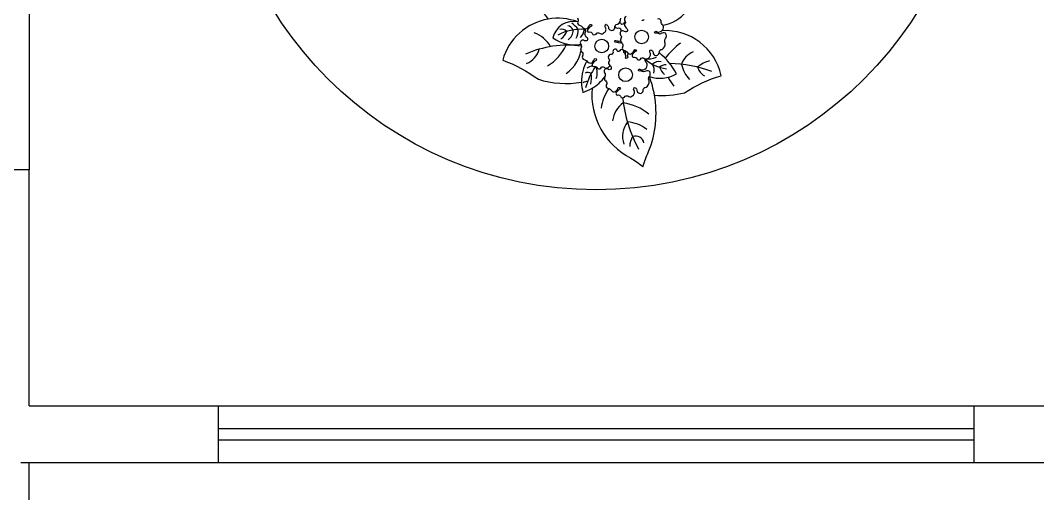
# Model space of a CAD drawing. Extents: x -109 to 1815, y -14679 to 345.
# Drawn here: x 42.599 to 45.291, y 2.659 to 3.912 of the extents above; entities that cross this region are included whole.
import ezdxf

# ---------------------------------------------------------------- set-up
doc = ezdxf.new("R2010")
doc.units = 0
doc.header["$MEASUREMENT"] = 0
doc.linetypes.add('HIDDEN', pattern=[0.375, 0.25, -0.125])
for name, color, linetype in [('ESQUADRIA', 2, 'CONTINUOUS'), ('JANELA', 3, 'CONTINUOUS'), ('PAREDE', 6, 'CONTINUOUS'), ('PORTA', 3, 'CONTINUOUS'), ('PROJCASA', 3, 'HIDDEN')]:
    doc.layers.add(name, color=color, linetype=linetype)

msp = doc.modelspace()

# ---------------------------------------------------------------- linework, layer by layer
at = {"layer": 'ESQUADRIA'}
for p, q in [((42.6227, 5.5164), (42.6227, 3.5164)), ((43.1227, 2.8923), (45.1227, 2.8923)), ((43.1227, 2.7423), (45.1227, 2.7423))]:
    msp.add_line(p, q, dxfattribs=at)
at = {"layer": 'JANELA', "color": 3}
for p, q in [((43.1227, 2.8323), (45.1227, 2.8323)), ((43.1227, 2.8023), (45.1227, 2.8023))]:
    msp.add_line(p, q, dxfattribs=at)
at = {"layer": 'PAREDE'}
for p, q in [((42.6227, 3.5164), (42.4727, 3.5164)), ((42.6227, 2.8923), (42.6227, 3.5164)), ((42.6227, 2.8923), (43.1227, 2.8923)), ((43.1227, 2.8923), (43.1227, 2.7423)), ((45.1227, 2.8923), (45.1227, 2.7423)), ((45.1227, 2.8923), (45.6227, 2.8923)), ((42.6227, 2.7423), (43.1227, 2.7423)), ((42.6227, 2.5423), (42.6227, 2.7423)), ((45.1227, 2.7423), (46.9227, 2.7423))]:
    msp.add_line(p, q, dxfattribs=at)
at = {"layer": 'PORTA', "color": 1}
msp.add_lwpolyline([(44.0841, 3.7488, 0.064121), (44.0882, 3.7216, 0.053651), (44.1122, 3.7328, 0.303165), (44.2152, 3.5479, -0.038186), (44.2469, 3.525, -0.033284), (44.2618, 3.5648, 0.140139), (44.2774, 3.7143, 0.082613), (44.3568, 3.7208, -0.071634), (44.4539, 3.7659, 0.37075), (44.2967, 3.885, 0.036515), (44.298, 3.8864, 0.34294), (44.2995, 3.8996, 0.358678), (44.3863, 4.0015, -0.11702), (44.3812, 4.083, 0.227088), (44.2548, 4.0448, 0.135454), (44.2257, 4.1874, -0.033284), (44.2073, 4.2256, -0.038186), (44.1777, 4.2001, 0.289083), (44.0901, 4.0165, 0.126781), (43.9552, 4.0462, 0.210808), (43.9964, 3.9158, 0.291137), (43.8759, 3.807, -0.071634), (43.9701, 3.7563, 0.119338)], format="xyb", close=True, dxfattribs=at)
for points in [[(44.0734, 3.919, -0.33877), (44.0745, 3.9084, 0.489016), (44.0789, 3.8996, -0.115651), (44.0862, 3.8956, 0.254691), (44.0957, 3.8897, 0.303582), (44.1052, 3.8996, -0.602354), (44.1118, 3.8999, -0.345012), (44.1074, 3.8953, -0.004574), (44.101, 3.8884, 0.479544), (44.103, 3.8812, -0.438672), (44.1141, 3.8754, 0.471554), (44.1246, 3.8789, -0.333475), (44.1338, 3.8774, 0.333467), (44.1445, 3.8802, 0.445322), (44.147, 3.895, -0.162198), (44.1481, 3.9014, -0.427238), (44.1559, 3.891, 0.727728), (44.1724, 3.8928, -0.463092), (44.1796, 3.9023, 0.313172), (44.188, 3.9186, -0.263169)], [(44.1857, 3.9079, -0.144785), (44.1882, 3.9038, 0.471554), (44.1986, 3.9073, -0.063459), (44.2005, 3.908, 0.333467)], [(44.2026, 3.9226, 0.398719), (44.1982, 3.912, -0.502085), (44.1979, 3.9021, 0.277783), (44.2044, 3.8912, -0.240076), (44.2052, 3.8831, -0.321467), (44.1959, 3.884, 0.745243), (44.1876, 3.8736, -0.31319), (44.1887, 3.8634, 0.440916), (44.1913, 3.8524, -0.33877), (44.1924, 3.8418, 0.489016), (44.1968, 3.833, -0.115651), (44.2041, 3.829, 0.254691), (44.2136, 3.8232, 0.303582), (44.2231, 3.833, -0.602354), (44.2297, 3.8334, -0.345012), (44.2252, 3.8288, -0.004574), (44.2189, 3.8219, 0.479544), (44.2209, 3.8146, -0.438672), (44.2319, 3.8088, 0.471554), (44.2424, 3.8123, -0.333475), (44.2517, 3.8109, 0.333467), (44.2623, 3.8136, 0.445322), (44.2649, 3.8285, -0.162198), (44.266, 3.8348, -0.427238)], [(44.249, 3.9149, -0.61126), (44.2435, 3.9127, 0.141126)], [(44.2995, 3.8996, -0.272007), (44.2951, 3.9102, 0.52491), (44.2852, 3.9153, -0.364868)], [(44.0922, 3.8904, 0.077831), (44.0928, 3.8879, -0.502085), (44.0924, 3.878, 0.277783), (44.099, 3.8671, -0.240076), (44.0997, 3.859, -0.321467), (44.0904, 3.8599, 0.745243), (44.0822, 3.8495, -0.31319), (44.0833, 3.8393, 0.440916), (44.0858, 3.8283, -0.33877), (44.0869, 3.8177, 0.489016), (44.0913, 3.8089, -0.115651), (44.0986, 3.8049, 0.254691), (44.1081, 3.7991, 0.303582), (44.1176, 3.8089, -0.602354), (44.1242, 3.8093, -0.345012), (44.1198, 3.8047, -0.004574), (44.1134, 3.7978, 0.479544), (44.1154, 3.7905, -0.438672), (44.1265, 3.7847, 0.471554), (44.137, 3.7882, -0.333475), (44.1462, 3.7868, 0.333467), (44.1569, 3.7895, 0.101515), (44.1598, 3.7923, -0.162198)], [(44.1494, 3.9011, 0.054109), (44.1479, 3.901, -0.61126)], [(44.1896, 3.8834, -0.059681), (44.1896, 3.8861, 0.52491), (44.1798, 3.8912, -0.236589), (44.1725, 3.8965, 0.589429)], [(44.266, 3.8348, -0.427238), (44.2738, 3.8245, 0.727728), (44.2902, 3.8263, -0.463092), (44.2975, 3.8357, 0.313172), (44.3058, 3.852, -0.263169), (44.3064, 3.864, 0.362708), (44.3062, 3.8785, 0.245641), (44.2942, 3.8769, -0.29295), (44.2881, 3.8773, 0.093328), (44.2819, 3.8787, -1.455768), (44.2808, 3.8835, 0.338669), (44.2967, 3.885, 0.34294)], [(44.1898, 3.8535, 0.024467), (44.1887, 3.8528, -0.29295), (44.1826, 3.8532, 0.093328), (44.1765, 3.8546, -1.455768), (44.1754, 3.8594, 0.243536), (44.1874, 3.8584, 0.34294)], [(44.2092, 3.8243, 0.439616), (44.2065, 3.8147, -0.61126), (44.201, 3.8125, 0.141126), (44.1999, 3.8242, -0.414115), (44.1963, 3.8315, 0.695029), (44.1857, 3.8315, -0.695571), (44.178, 3.8345, 0.795067), (44.1677, 3.8283, -0.584992), (44.1601, 3.8224, 0.398719), (44.1557, 3.8118, -0.502085), (44.1553, 3.8019, 0.277783), (44.1619, 3.791, -0.240076), (44.1626, 3.7829, -0.321467), (44.1533, 3.7838, 0.745243), (44.1451, 3.7734, -0.31319), (44.1462, 3.7632, 0.440916), (44.1487, 3.7522, -0.33877), (44.1498, 3.7416, 0.489016), (44.1542, 3.7328, -0.115651), (44.1615, 3.7288, 0.254691), (44.171, 3.7229, 0.303582), (44.1805, 3.7328, -0.602354), (44.1871, 3.7332, -0.345012), (44.1827, 3.7285, -0.004574), (44.1764, 3.7217, 0.479544), (44.1783, 3.7144, -0.438672), (44.1894, 3.7086, 0.471554), (44.1999, 3.7121, -0.333475), (44.2091, 3.7107, 0.333467), (44.2198, 3.7134, 0.445322), (44.2223, 3.7282, -0.162198), (44.2234, 3.7346, -0.427238)], [(44.2003, 3.8231, 0.075337), (44.2004, 3.8279, -0.091843), (44.1991, 3.8322, 0.362708)], [(44.2285, 3.8306, 0.249552), (44.2218, 3.8286, -0.232648), (44.2174, 3.8247, 0.632042)], [(44.2234, 3.7346, -0.427238), (44.2312, 3.7243, 0.727728), (44.2477, 3.7261, -0.463092), (44.255, 3.7355, 0.313172), (44.2633, 3.7518, -0.263169), (44.2638, 3.7638, 0.362708), (44.2637, 3.7783, 0.245641), (44.2516, 3.7767, -0.29295), (44.2455, 3.7771, 0.093328), (44.2394, 3.7785, -1.455768), (44.2383, 3.7833, 0.379882), (44.2555, 3.7862, 0.34294), (44.2569, 3.7994, -0.272007), (44.2525, 3.81, 0.023893), (44.2524, 3.8106, -0.364868)]]:
    msp.add_lwpolyline(points, format="xyb", dxfattribs=at)
for centre, radius in [((44.1227, 4.4673), 1.0035), ((44.2434, 3.8685), 0.018), ((44.138, 3.8444), 0.018), ((44.2009, 3.7683), 0.018)]:
    msp.add_circle(centre, radius, dxfattribs=at)
for centre, radius, start, end in [((44.0216, 3.7667), 0.1513, 69.5371, 99.6172), ((44.0627, 3.8545), 0.0552, 77.5928, 167.384), ((44.0179, 3.844), 0.0728, 37.7391, 56.2778), ((43.9365, 3.8086), 0.074, 27.538, 72.3464), ((44.0845, 3.7559), 0.133, 86.5219, 118.1181), ((44.0313, 3.8682), 0.0206, 46.2193, 102.2741), ((44.0079, 3.8975), 0.0403, 302.3549, 338.9452), ((44.0443, 3.8783), 0.02, 25.8614, 80.0245), ((44.0314, 3.8864), 0.0309, 304.4894, 1.1311), ((44.0381, 3.8852), 0.0375, 328.2291, 5.1542), ((44.036, 3.9029), 0.0583, 321.5553, 345.8739), ((44.0644, 3.9395), 0.0918, 232.7289, 281.1904), ((44.5003, 3.6526), 0.252, 127.7656, 140.6238), ((44.047, 3.5734), 0.2731, 82.142, 114.0362), ((43.9159, 3.852), 0.0588, 293.2575, 344.3162), ((43.9329, 3.8968), 0.1214, 300.5029, 335.5171), ((43.9892, 3.85), 0.0953, 304.5737, 356.3449), ((44.1847, 3.6946), 0.1688, 26.8758, 51.2979), ((44.3999, 3.7787), 0.054, 111.9127, 161.4636), ((44.1916, 3.7509), 0.1075, 149.8647, 181.1509), ((44.2593, 3.8759), 0.0655, 263.3213, 290.6954), ((44.3214, 3.8866), 0.103, 227.3511, 263.1112), ((44.2884, 3.7822), 0.0212, 72.8391, 139.1133), ((44.2419, 3.7797), 0.0346, 347.6705, 28.3921), ((44.3124, 3.4669), 0.331, 69.3636, 88.9982), ((44.4386, 3.8173), 0.0924, 193.3757, 221.9644), ((44.4393, 3.7344), 0.0723, 102.7175, 131.6597), ((44.1011, 3.7561), 0.0184, 60.408, 113.2503), ((44.2582, 3.6924), 0.1682, 144.3739, 165.6844), ((44.1146, 3.7645), 0.0268, 90.7746, 128.3494), ((44.0403, 3.7616), 0.0707, 345.118, 8.5836), ((44.0886, 3.7726), 0.0374, 338.4498, 28.337), ((44.2918, 3.8454), 0.0863, 251.0917, 300.2624), ((44.3089, 3.7677), 0.0274, 91.1824, 131.3342), ((44.3298, 3.8), 0.0407, 196.6389, 229.7027), ((44.4308, 3.8008), 0.0414, 197.4676, 238.779), ((44.1017, 3.7262), 0.0244, 92.7239, 121.7462), ((44.048, 3.8389), 0.1241, 301.193, 322.3438), ((44.0081, 3.6669), 0.2735, 9.9847, 20.7519), ((44.4261, 3.8191), 0.1265, 206.8962, 219.5184), ((44.2717, 3.6576), 0.1374, 147.1741, 170.7076), ((44.235, 3.6384), 0.0688, 125.6879, 173.0483), ((44.5655, 3.7483), 0.3746, 186.2572, 208.1873), ((44.1725, 3.5526), 0.1434, 51.0161, 81.0023), ((44.2541, 3.6055), 0.0612, 141.7847, 199.9181), ((44.1992, 3.5506), 0.093, 51.6289, 85.7959), ((44.2573, 3.5801), 0.0451, 146.7641, 182.6298), ((44.2271, 3.5832), 0.0229, 12.0266, 109.1502)]:
    msp.add_arc(centre, radius, start, end, dxfattribs=at)
at = {"layer": 'PROJCASA', "ltscale": 2}
for p, q in [((41.8507, 2.7423), (42.6227, 2.7423)), ((43.1227, 2.7423), (47.0846, 2.7423))]:
    msp.add_line(p, q, dxfattribs=at)

doc.saveas('drawing.dxf')
